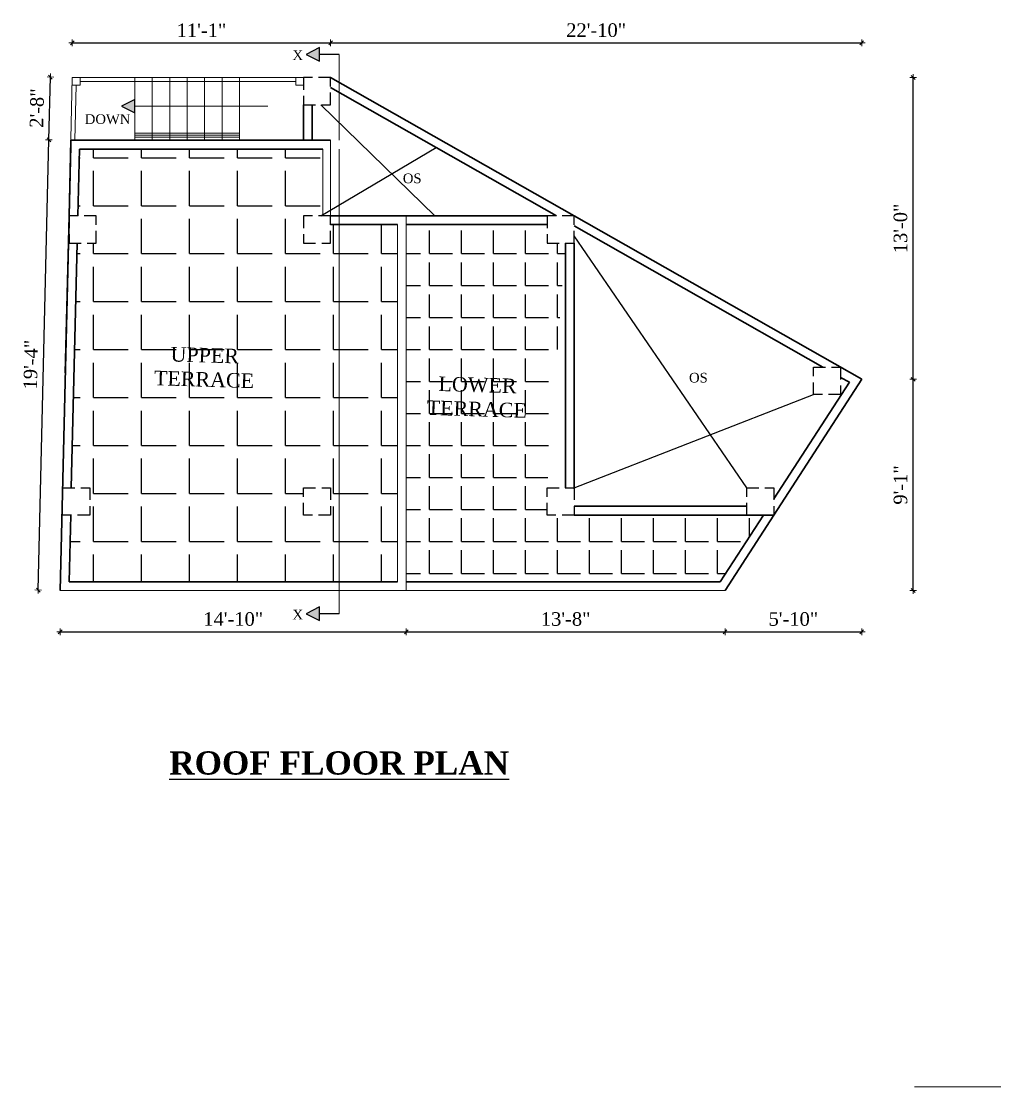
# Model space of a CAD drawing. Header units: inches. Extents: x 151827 to 346502, y -56182 to -23217.
# Drawn here: x 156128 to 156630, y -27452 to -26902 of the extents above; entities that cross this region are included whole.
import ezdxf

# ---------------------------------------------------------------- set-up
doc = ezdxf.new("R2010")
doc.units = ezdxf.units.IN
doc.header["$LTSCALE"] = 5
doc.header["$MEASUREMENT"] = 0
doc.linetypes.add('HIDDEN', pattern=[0.375, 0.25, -0.125])
doc.layers.add('A-WALL', color=7, linetype='Continuous', lineweight=9)
doc.layers.add('Dimension', color=7, linetype='Continuous', lineweight=18)
doc.layers.add('dim line', color=7, linetype='Continuous', lineweight=15, true_color=0xfab2b2)
doc.layers.add('TEXT', color=6, linetype='Continuous')
doc.layers.add('WALL', color=7, linetype='Continuous')
doc.styles.add('ordinary', font='times.ttf')
doc.dimstyles.new('Copy of 96', dxfattribs={"dimtxt": 7, "dimasz": 4, "dimexe": 0.5, "dimexo": 0.5, "dimgap": 3, "dimtad": 1, "dimdec": 1, "dimzin": 11, "dimdsep": 46, "dimlunit": 4, "dimtxsty": 'ordinary', "dimblk": 'OBLIQUE', "dimcen": 0.09, "dimse1": 1, "dimse2": 1, "dimclrt": 6, "dimazin": 0, "dimtfac": 1, "dimtdec": 1, "dimtix": 1, "dimtmove": 2, "dimatfit": 3, "dimldrblk": 'leader', "dimfxl": 0.5, "dimfxlon": 1, "dimtolj": 1, "dimtzin": 0, "dimarcsym": 0})

# ---------------------------------------------------------------- blocks, each defined once
blk = doc.blocks.new('oblique')
at = {"color": 0, "lineweight": -2}
blk.add_line((0.25, 0.25), (-0.25, -0.25), dxfattribs=at)
at = {"layer": 'dim line', "lineweight": 9}
for p, q in [((-0.4375, 0), (0.4375, 0)), ((0, 0.4375), (0, -0.4375))]:
    blk.add_line(p, q, dxfattribs=at)
blk = doc.blocks.new('*D653')
at = {"layer": 'A-WALL', "color": 0, "lineweight": -2, "ltscale": 5, "transparency": 16777216}
blk.add_line((156148.44, -27217.1), (156326.91, -27217.1), dxfattribs=at)
at = {"layer": 'Defpoints', "color": 0, "ltscale": 5, "transparency": 16777216}
for p in [(156148.44, -27195.85, -72.71), (156326.91, -27195.85, -72.71), (156326.91, -27217.1)]:
    blk.add_point(p, dxfattribs=at)
at = {"layer": 'A-WALL', "color": 0, "lineweight": -2, "ltscale": 5, "transparency": 16777216, "xscale": 4, "yscale": 4, "zscale": 4, "rotation": 180}
blk.add_blockref('oblique', (156148.44, -27217.1), dxfattribs=at)
at = {"layer": 'A-WALL', "color": 0, "lineweight": -2, "ltscale": 5, "transparency": 16777216, "xscale": 4, "yscale": 4, "zscale": 4}
blk.add_blockref('oblique', (156326.91, -27217.1), dxfattribs=at)
at = {"layer": 'A-WALL', "color": 6, "ltscale": 5, "transparency": 16777216, "insert": (156237.68, -27210.54), "char_height": 7, "attachment_point": 5, "style": 'ordinary'}
blk.add_mtext('\\A1;14\'-10"', dxfattribs=at)
blk = doc.blocks.new('_OBLIQUE')
at = {"color": 0, "linetype": 'ByBlock'}
blk.add_line((-0.5, -0.5), (0.5, 0.5), dxfattribs=at)
blk = doc.blocks.new('leader')
at = {"layer": 'Dimension'}
for p, q in [((0, -4.33), (0, 4.33)), ((-4.42, 0), (4.42, 0))]:
    blk.add_line(p, q, dxfattribs=at)
blk = doc.blocks.new('*D654')
at = {"layer": 'A-WALL', "color": 0, "lineweight": -2, "ltscale": 5, "transparency": 16777216}
blk.add_line((156326.91, -27217.1), (156491.28, -27217.1), dxfattribs=at)
at = {"layer": 'Defpoints', "color": 0, "ltscale": 5, "transparency": 16777216}
for p in [(156326.91, -27195.85, -72.71), (156491.28, -27195.85, -72.71), (156491.28, -27217.1)]:
    blk.add_point(p, dxfattribs=at)
at = {"layer": 'A-WALL', "color": 0, "lineweight": -2, "ltscale": 5, "transparency": 16777216, "xscale": 4, "yscale": 4, "zscale": 4, "rotation": 180}
blk.add_blockref('oblique', (156326.91, -27217.1), dxfattribs=at)
at = {"layer": 'A-WALL', "color": 0, "lineweight": -2, "ltscale": 5, "transparency": 16777216, "xscale": 4, "yscale": 4, "zscale": 4}
blk.add_blockref('oblique', (156491.28, -27217.1), dxfattribs=at)
at = {"layer": 'A-WALL', "color": 6, "ltscale": 5, "transparency": 16777216, "insert": (156409.1, -27210.54), "char_height": 7, "attachment_point": 5, "style": 'ordinary'}
blk.add_mtext('\\A1;13\'-8"', dxfattribs=at)
blk = doc.blocks.new('*D655')
at = {"layer": 'A-WALL', "color": 0, "lineweight": -2, "ltscale": 5, "transparency": 16777216}
blk.add_line((156491.28, -27217.1), (156561.72, -27217.1), dxfattribs=at)
at = {"layer": 'Defpoints', "color": 0, "ltscale": 5, "transparency": 16777216}
for p in [(156561.72, -27086.85, -72.71), (156491.28, -27195.85, -72.71), (156561.72, -27217.1)]:
    blk.add_point(p, dxfattribs=at)
at = {"layer": 'A-WALL', "color": 0, "lineweight": -2, "ltscale": 5, "transparency": 16777216, "xscale": 4, "yscale": 4, "zscale": 4, "rotation": 180}
blk.add_blockref('oblique', (156491.28, -27217.1), dxfattribs=at)
at = {"layer": 'A-WALL', "color": 0, "lineweight": -2, "ltscale": 5, "transparency": 16777216, "xscale": 4, "yscale": 4, "zscale": 4}
blk.add_blockref('oblique', (156561.72, -27217.1), dxfattribs=at)
at = {"layer": 'A-WALL', "color": 6, "ltscale": 5, "transparency": 16777216, "insert": (156526.5, -27210.54), "char_height": 7, "attachment_point": 5, "style": 'ordinary'}
blk.add_mtext('\\A1;5\'-10"', dxfattribs=at)
blk = doc.blocks.new('*D656')
at = {"layer": 'A-WALL', "color": 0, "lineweight": -2, "ltscale": 5, "transparency": 16777216}
blk.add_line((156137.14, -27195.58), (156142.64, -26963.3), dxfattribs=at)
at = {"layer": 'Defpoints', "color": 0, "ltscale": 5, "transparency": 16777216}
for p in [(156142.64, -26963.3), (156153.95, -26963.57, -72.71), (156148.44, -27195.85, -72.71)]:
    blk.add_point(p, dxfattribs=at)
at = {"layer": 'A-WALL', "color": 0, "lineweight": -2, "ltscale": 5, "transparency": 16777216, "xscale": 4, "yscale": 4, "zscale": 4}
for p, rotation in [((156142.64, -26963.3), 88.64238169319516), ((156137.14, -27195.58), 268.6423816931951)]:
    blk.add_blockref('oblique', p, dxfattribs=dict(at, rotation=rotation))
at = {"layer": 'A-WALL', "color": 6, "ltscale": 5, "transparency": 16777216, "insert": (156133.32, -27079.29), "char_height": 7, "attachment_point": 5, "rotation": 88.6424, "style": 'ordinary'}
blk.add_mtext('\\A1;19\'-4"', dxfattribs=at)
blk = doc.blocks.new('*D657')
at = {"layer": 'A-WALL', "color": 0, "lineweight": -2, "ltscale": 5, "transparency": 16777216}
blk.add_line((156142.64, -26963.3), (156143.41, -26930.92), dxfattribs=at)
at = {"layer": 'Defpoints', "color": 0, "ltscale": 5, "transparency": 16777216}
for p in [(156143.41, -26930.92), (156154.71, -26931.19, -72.71), (156153.95, -26963.57, -72.71)]:
    blk.add_point(p, dxfattribs=at)
at = {"layer": 'A-WALL', "color": 0, "lineweight": -2, "ltscale": 5, "transparency": 16777216, "xscale": 4, "yscale": 4, "zscale": 4}
for p, rotation in [((156143.41, -26930.92), 88.64238169334413), ((156142.64, -26963.3), 268.6423816933441)]:
    blk.add_blockref('oblique', p, dxfattribs=dict(at, rotation=rotation))
at = {"layer": 'A-WALL', "color": 6, "ltscale": 5, "transparency": 16777216, "insert": (156136.47, -26946.95), "char_height": 7, "attachment_point": 5, "rotation": 88.6424, "style": 'ordinary'}
blk.add_mtext('\\A1;2\'-8"', dxfattribs=at)
blk = doc.blocks.new('*D684')
at = {"layer": 'A-WALL', "color": 0, "lineweight": -2, "ltscale": 5, "transparency": 16777216}
blk.add_line((156154.71, -26913.32), (156287.91, -26913.32), dxfattribs=at)
at = {"layer": 'Defpoints', "color": 0, "ltscale": 5, "transparency": 16777216}
for p in [(156287.91, -26913.32), (156154.71, -26931.19, -72.71), (156287.91, -26931.19, -72.71)]:
    blk.add_point(p, dxfattribs=at)
at = {"layer": 'A-WALL', "color": 0, "lineweight": -2, "ltscale": 5, "transparency": 16777216, "xscale": 4, "yscale": 4, "zscale": 4, "rotation": 180}
blk.add_blockref('oblique', (156154.71, -26913.32), dxfattribs=at)
at = {"layer": 'A-WALL', "color": 0, "lineweight": -2, "ltscale": 5, "transparency": 16777216, "xscale": 4, "yscale": 4, "zscale": 4}
blk.add_blockref('oblique', (156287.91, -26913.32), dxfattribs=at)
at = {"layer": 'A-WALL', "color": 6, "ltscale": 5, "transparency": 16777216, "insert": (156221.31, -26906.82), "char_height": 7, "attachment_point": 5, "style": 'ordinary'}
blk.add_mtext('\\A1;11\'-1"', dxfattribs=at)
blk = doc.blocks.new('*D685')
at = {"layer": 'A-WALL', "color": 0, "lineweight": -2, "ltscale": 5, "transparency": 16777216}
blk.add_line((156287.91, -26913.32), (156561.72, -26913.32), dxfattribs=at)
at = {"layer": 'Defpoints', "color": 0, "ltscale": 5, "transparency": 16777216}
for p in [(156561.72, -26913.32), (156287.91, -26931.19, -72.71), (156561.72, -27086.85, -72.71)]:
    blk.add_point(p, dxfattribs=at)
at = {"layer": 'A-WALL', "color": 0, "lineweight": -2, "ltscale": 5, "transparency": 16777216, "xscale": 4, "yscale": 4, "zscale": 4, "rotation": 180}
blk.add_blockref('oblique', (156287.91, -26913.32), dxfattribs=at)
at = {"layer": 'A-WALL', "color": 0, "lineweight": -2, "ltscale": 5, "transparency": 16777216, "xscale": 4, "yscale": 4, "zscale": 4}
blk.add_blockref('oblique', (156561.72, -26913.32), dxfattribs=at)
at = {"layer": 'A-WALL', "color": 6, "ltscale": 5, "transparency": 16777216, "insert": (156424.82, -26906.76), "char_height": 7, "attachment_point": 5, "style": 'ordinary'}
blk.add_mtext('\\A1;22\'-10"', dxfattribs=at)
blk = doc.blocks.new('*D686')
at = {"layer": 'A-WALL', "color": 0, "lineweight": -2, "ltscale": 5, "transparency": 16777216}
blk.add_line((156588.32, -27195.85), (156588.32, -27086.85), dxfattribs=at)
at = {"layer": 'Defpoints', "color": 0, "ltscale": 5, "transparency": 16777216}
for p in [(156561.72, -27086.85, -72.71), (156588.32, -27086.85), (156491.28, -27195.85, -72.71)]:
    blk.add_point(p, dxfattribs=at)
at = {"layer": 'A-WALL', "color": 0, "lineweight": -2, "ltscale": 5, "transparency": 16777216, "xscale": 4, "yscale": 4, "zscale": 4}
for p, rotation in [((156588.32, -27086.85), 90), ((156588.32, -27195.85), 270)]:
    blk.add_blockref('oblique', p, dxfattribs=dict(at, rotation=rotation))
at = {"layer": 'A-WALL', "color": 6, "ltscale": 5, "transparency": 16777216, "insert": (156581.75, -27141.35), "char_height": 7, "attachment_point": 5, "rotation": 90, "style": 'ordinary'}
blk.add_mtext('\\A1;9\'-1"', dxfattribs=at)
blk = doc.blocks.new('*D687')
at = {"layer": 'A-WALL', "color": 0, "lineweight": -2, "ltscale": 5, "transparency": 16777216}
blk.add_line((156588.32, -27086.85), (156588.32, -26931.19), dxfattribs=at)
at = {"layer": 'Defpoints', "color": 0, "ltscale": 5, "transparency": 16777216}
for p in [(156287.91, -26931.19, -72.71), (156588.32, -26931.19), (156561.72, -27086.85, -72.71)]:
    blk.add_point(p, dxfattribs=at)
at = {"layer": 'A-WALL', "color": 0, "lineweight": -2, "ltscale": 5, "transparency": 16777216, "xscale": 4, "yscale": 4, "zscale": 4}
for p, rotation in [((156588.32, -26931.19), 90), ((156588.32, -27086.85), 270)]:
    blk.add_blockref('oblique', p, dxfattribs=dict(at, rotation=rotation))
at = {"layer": 'A-WALL', "color": 6, "ltscale": 5, "transparency": 16777216, "insert": (156581.76, -27009.02), "char_height": 7, "attachment_point": 5, "rotation": 90, "style": 'ordinary'}
blk.add_mtext('\\A1;13\'-0"', dxfattribs=at)

msp = doc.modelspace()

# ---------------------------------------------------------------- hatches: boundary and pattern name
at = {"ltscale": 5}
for points in [[(156282.2, -26922.71), (156282.2, -26915.7), (156275.31, -26919.28)], [(156186.91, -26949.46), (156186.91, -26942.45), (156180.02, -26946.03)], [(156282.2, -27211.28), (156282.2, -27204.27), (156275.31, -27207.85)]]:
    msp.add_hatch(color=256, dxfattribs=at).paths.add_polyline_path(points)
at = {"layer": 'WALL', "linetype": 'ByBlock', "ltscale": 5, "true_color": 0xf8991e}
h = msp.add_hatch(dxfattribs=at)
h.set_pattern_fill('ANGLE', color=30, scale=90)
h.set_pattern_definition([(0, (17144.81, 103.955), (0, 24.75), [18, -6.75]), (90, (17144.81, 103.955), (-24.75, 2e-15), [18, -6.75])])
h.paths.add_polyline_path([(156322.41, -27007.07), (156287.91, -27007.07), (156287.91, -27016.57), (156273.91, -27016.57), (156273.91, -27002.57), (156282.91, -27002.57), (156283.91, -27001.98), (156283.91, -26968.07), (156158.34, -26968.07), (156157.52, -27002.57), (156167.02, -27002.57), (156167.02, -27016.57), (156157.19, -27016.57), (156154.2, -27142.85), (156163.7, -27142.85), (156163.7, -27156.85), (156153.87, -27156.85), (156153.05, -27191.35), (156322.41, -27191.35)])
h.paths.add_polyline_path([(156273.91, -27142.85), (156287.91, -27142.85), (156287.91, -27156.85), (156273.91, -27156.85)], flags=16)
h.paths.add_polyline_path([(156195.27, -27094.05), (156249.45, -27095.67), (156250.3, -27067.17), (156196.12, -27065.55)], flags=24)
h = msp.add_hatch(dxfattribs=at)
h.set_pattern_fill('ANGLE', color=30, scale=60)
h.set_pattern_definition([(0, (17144.81, 103.955), (0, 16.5), [12, -4.5]), (90, (17144.81, 103.955), (-16.5, 1e-15), [12, -4.5])])
h.paths.add_polyline_path([(156408.98, -27016.57), (156399.48, -27016.57), (156399.48, -27007.07), (156326.91, -27007.07), (156326.91, -27191.35), (156488.83, -27191.35), (156511.13, -27156.85), (156413.48, -27156.85), (156399.48, -27156.85), (156399.48, -27142.85)])
h.paths.add_polyline_path([(156335.92, -27109.36), (156390.09, -27110.98), (156390.94, -27082.48), (156336.77, -27080.86)], flags=24)

# ---------------------------------------------------------------- linework, layer by layer
at = {"ltscale": 5}
for p, q in [((156282.2, -26915.7, -72.71), (156275.31, -26919.28, -72.71)), ((156282.2, -26922.71, -72.71), (156282.2, -26915.7, -72.71)), ((156275.31, -26919.28, -72.71), (156282.2, -26922.71, -72.71)), ((156292.29, -26919.28, -72.71), (156282.2, -26919.28, -72.71)), ((156186.91, -26942.45, -72.71), (156180.02, -26946.03, -72.71)), ((156180.02, -26946.03, -72.71), (156186.91, -26949.46, -72.71)), ((156186.91, -26949.46, -72.71), (156186.91, -26942.45, -72.71)), ((156282.2, -27204.27, -72.71), (156275.31, -27207.85, -72.71)), ((156282.2, -27211.28, -72.71), (156282.2, -27204.27, -72.71)), ((156275.31, -27207.85, -72.71), (156282.2, -27211.28, -72.71)), ((156292.29, -27207.85, -72.71), (156282.2, -27207.85, -72.71))]:
    msp.add_line(p, q, dxfattribs=at)
at = {"layer": 'A-WALL', "ltscale": 5}
for p, q in [((156292.29, -26919.28, -72.71), (156292.29, -26963.57, -72.71)), ((156154.71, -26931.19, -72.71), (156153.02, -27002.57, -72.71)), ((156273.91, -26931.19, -72.71), (156154.71, -26931.19, -72.71)), ((156156.62, -26935.19, -72.71), (156155.95, -26963.57, -72.71)), ((156269.91, -26933.19, -72.71), (156158.71, -26933.19, -72.71)), ((156186.91, -26931.19, -72.71), (156186.91, -26963.57, -72.71)), ((156195.91, -26931.19, -72.71), (156195.91, -26963.57, -72.71)), ((156204.91, -26931.19, -72.71), (156204.91, -26963.57, -72.71)), ((156213.91, -26931.19, -72.71), (156213.91, -26963.57, -72.71)), ((156222.91, -26931.19, -72.71), (156222.91, -26963.57, -72.71)), ((156231.91, -26931.19, -72.71), (156231.91, -26963.57, -72.71)), ((156240.91, -26931.19, -72.71), (156240.91, -26960.88, -72.71)), ((156255.53, -26946.03, -72.71), (156186.91, -26946.03, -72.71)), ((156240.91, -26959.88, -72.71), (156186.91, -26959.88, -72.71)), ((156240.91, -26960.88, -72.71), (156186.91, -26960.88, -72.71)), ((156240.91, -26961.88, -72.71), (156186.91, -26961.88, -72.71)), ((156240.91, -26960.88, -72.71), (156240.91, -26963.57, -72.71)), ((156283.91, -27002.57, -72.71), (156283.91, -26968.07, -72.71)), ((156287.91, -27002.57, -72.71), (156287.91, -26963.57, -72.71)), ((156292.29, -26968.07, -72.71), (156292.29, -27207.85, -72.71)), ((156326.91, -27195.85, -72.71), (156326.91, -27002.57, -72.71)), ((156322.41, -27191.35, -72.71), (156322.41, -27007.07, -72.71)), ((156491.28, -27195.85, -72.71), (156148.44, -27195.85, -72.71)), ((156588.92, -27451.76, -72.71), (157085.27, -27451.76, -72.71))]:
    msp.add_line(p, q, dxfattribs=at)
at = {"layer": 'A-WALL', "lineweight": 30}
for p, q in [((156287.91, -26931.19, -72.71), (156413.48, -27002.57, -72.71)), ((156287.91, -26936.36, -72.71), (156404.37, -27002.57, -72.71)), ((156273.91, -26945.19, -72.71), (156273.91, -26963.57, -72.71)), ((156278.41, -26945.19, -72.71), (156278.41, -26963.57, -72.71)), ((156148.44, -27195.85, -72.71), (156153.88, -26966.52, -72.71)), ((156153.02, -27002.57, -72.71), (156153.95, -26963.57, -72.71)), ((156153.95, -26963.57, -72.71), (156287.91, -26963.57, -72.71)), ((156157.52, -27002.57, -72.71), (156158.34, -26968.07, -72.71)), ((156158.34, -26968.07, -72.71), (156283.91, -26968.07, -72.71)), ((156153.02, -27002.57, -72.71), (156151.11, -27083.48, -72.71)), ((156287.91, -27002.57, -72.71), (156399.48, -27002.57, -72.71)), ((156413.48, -27002.57, -72.71), (156561.72, -27086.85, -72.71)), ((156322.41, -27007.07, -72.71), (156287.91, -27007.07, -72.71)), ((156399.48, -27007.07, -72.71), (156326.91, -27007.07, -72.71)), ((156413.48, -27007.75, -72.71), (156541.76, -27080.67, -72.71)), ((156157.19, -27016.57, -72.71), (156154.2, -27142.85, -72.71)), ((156408.98, -27016.57, -72.71), (156408.98, -27142.85, -72.71)), ((156413.48, -27016.57, -72.71), (156413.48, -27143.35, -72.71)), ((156561.72, -27086.85, -72.71), (156516.49, -27156.85, -72.71)), ((156555.36, -27088.4, -72.71), (156516.49, -27148.56, -72.71)), ((156550.86, -27085.85, -72.71), (156555.36, -27088.4, -72.71)), ((156502.49, -27152.35, -72.71), (156413.48, -27152.35, -72.71)), ((156153.87, -27156.85, -72.71), (156153.05, -27191.35, -72.71)), ((156516.49, -27156.85, -72.71), (156413.48, -27156.85, -72.71)), ((156511.13, -27156.85, -72.71), (156488.83, -27191.35, -72.71)), ((156516.49, -27156.85, -72.71), (156491.28, -27195.85, -72.71)), ((156322.41, -27191.35, -72.71), (156153.05, -27191.35, -72.71)), ((156488.83, -27191.35, -72.71), (156326.91, -27191.35, -72.71))]:
    msp.add_line(p, q, dxfattribs=at)
at = {"layer": 'A-WALL', "ltscale": 5, "elevation": -72.71}
for points in [[(156154.71, -26931.19), (156158.71, -26931.19), (156158.71, -26935.19), (156154.71, -26935.19)], [(156269.91, -26931.19), (156273.91, -26931.19), (156273.91, -26935.19), (156269.91, -26935.19)]]:
    msp.add_lwpolyline(points, close=True, dxfattribs=at)
at = {"layer": 'WALL', "color": 30, "linetype": 'ByBlock', "ltscale": 5, "true_color": 0xf8991e}
for p, q in [((156282.91, -26945.19, -72.71), (156341.59, -27002.57, -72.71)), ((156282.91, -27002.57, -72.71), (156342.31, -26967.29, -72.71)), ((156502.49, -27142.85, -72.71), (156413.48, -27012.92, -72.71)), ((156413.48, -27142.85, -72.71), (156536.86, -27094.67, -72.71))]:
    msp.add_line(p, q, dxfattribs=at)
at = {"layer": 'WALL', "color": 2, "linetype": 'HIDDEN', "ltscale": 5, "elevation": -72.71}
for points in [[(156273.91, -26945.19), (156287.91, -26945.19), (156287.91, -26931.19), (156273.91, -26931.19)], [(156153.02, -27016.57), (156167.02, -27016.57), (156167.02, -27002.57), (156153.02, -27002.57)], [(156273.91, -27016.57), (156287.91, -27016.57), (156287.91, -27002.57), (156273.91, -27002.57)], [(156399.48, -27016.57), (156413.48, -27016.57), (156413.48, -27002.57), (156399.48, -27002.57)], [(156536.86, -27080.67), (156550.86, -27080.67), (156550.86, -27094.67), (156536.86, -27094.67)], [(156149.7, -27142.85), (156163.7, -27142.85), (156163.7, -27156.85), (156149.7, -27156.85)], [(156273.91, -27142.85), (156287.91, -27142.85), (156287.91, -27156.85), (156273.91, -27156.85)], [(156399.48, -27142.85), (156413.48, -27142.85), (156413.48, -27156.85), (156399.48, -27156.85)], [(156502.49, -27142.85), (156516.49, -27142.85), (156516.49, -27156.85), (156502.49, -27156.85)]]:
    msp.add_lwpolyline(points, close=True, dxfattribs=at)

# ---------------------------------------------------------------- texts
at = {"layer": 'TEXT', "style": 'ordinary'}
for s, p in [('X', (156268.24, -26922.16, -72.71)), ('DOWN', (156161.15, -26955.12, -72.71)), ('OS', (156325.14, -26985.68, -72.71)), ('OS', (156472.7, -27088.51, -72.71)), ('X', (156268.24, -27210.73, -72.71))]:
    msp.add_text(s, height=5, dxfattribs=at).set_placement(p)
at = {"layer": 'TEXT', "char_height": 7.5, "attachment_point": 8, "rotation": 358.2896, "style": 'ordinary'}
for s, insert in [('UPPER\\PTERRACE', (156222.52, -27090.76, -72.71)), ('LOWER\\PTERRACE', (156363.17, -27106.07, -72.71))]:
    msp.add_mtext_dynamic_manual_height_columns(s, width=101.5687, gutter_width=1720.72, heights=[0], dxfattribs=dict(at, insert=insert))
at = {"layer": 'TEXT', "insert": (156292.3, -27290.93, -72.71), "char_height": 12, "width": 219.8151, "attachment_point": 8, "style": 'ordinary'}
msp.add_mtext('{\\fTimes New Roman|b1|i0|c0|p18;\\LROOF FLOOR PLAN}', dxfattribs=at)

# ---------------------------------------------------------------- dimensions: what is measured, and where the dimension line sits
at = {"layer": 'A-WALL', "ltscale": 5}
for base, p1, p2, picture, middle in [((156287.91, -26913.32), (156154.71, -26931.19, -72.71), (156287.91, -26931.19, -72.71), '*D684', (156221.31, -26906.82)), ((156561.72, -26913.32), (156287.91, -26931.19, -72.71), (156561.72, -27086.85, -72.71), '*D685', (156424.82, -26906.76)), ((156561.72, -27217.1), (156491.28, -27195.85, -72.71), (156561.72, -27086.85, -72.71), '*D655', (156526.5, -27210.54)), ((156326.91, -27217.1), (156148.44, -27195.85, -72.71), (156326.91, -27195.85, -72.71), '*D653', (156237.68, -27210.54)), ((156491.28, -27217.1), (156326.91, -27195.85, -72.71), (156491.28, -27195.85, -72.71), '*D654', (156409.1, -27210.54))]:
    dim = msp.add_linear_dim(base=base, p1=p1, p2=p2, dimstyle='Copy of 96', override={"dimdec": 0, "dimblk": 'oblique', "dimtdec": 0, "dimarcsym": 1}, dxfattribs=at)
    dim.commit()
    dim.dimension.update_dxf_attribs({"geometry": picture, "text_midpoint": middle})
for base, p1, p2, angle, picture, middle in [((156143.41, -26930.92), (156153.95, -26963.57, -72.71), (156154.71, -26931.19, -72.71), 268.6424, '*D657', (156136.47, -26946.95)), ((156588.32, -26931.19), (156561.72, -27086.85, -72.71), (156287.91, -26931.19, -72.71), 90, '*D687', (156581.76, -27009.02)), ((156588.32, -27086.85), (156491.28, -27195.85, -72.71), (156561.72, -27086.85, -72.71), 90, '*D686', (156581.75, -27141.35))]:
    dim = msp.add_linear_dim(base=base, p1=p1, p2=p2, angle=angle, dimstyle='Copy of 96', override={"dimdec": 0, "dimblk": 'oblique', "dimtdec": 0, "dimarcsym": 1}, dxfattribs=at)
    dim.commit()
    dim.dimension.update_dxf_attribs({"geometry": picture, "text_midpoint": middle})
dim = msp.add_aligned_dim(p1=(156148.44, -27195.85, -72.71), p2=(156153.95, -26963.57, -72.71), distance=11.31, dimstyle='Copy of 96', override={"dimdec": 0, "dimblk": 'oblique', "dimtdec": 0, "dimarcsym": 1}, dxfattribs=at)
dim.commit()
dim.dimension.update_dxf_attribs({"geometry": '*D656', "text_midpoint": (156133.32, -27079.29)})

doc.saveas('drawing.dxf')
